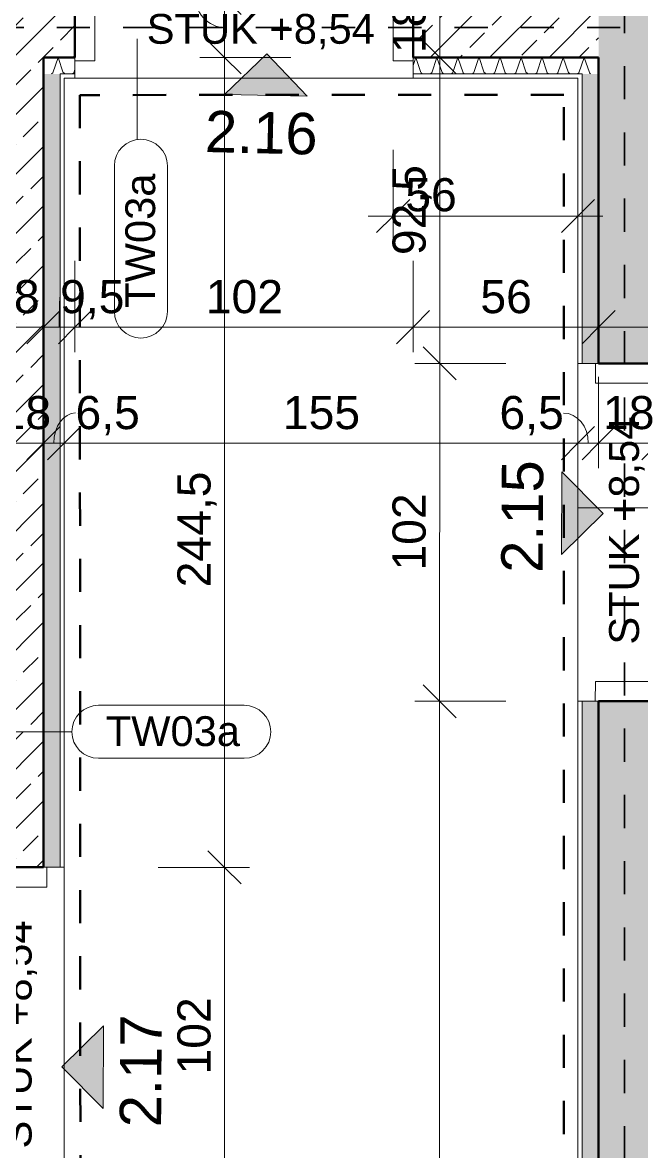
# Model space of a CAD drawing. Header units: metres. Extents: x -67.4 to -27.2, y 43.9 to 89.6.
# Drawn here: x -46.946 to -45.079, y 72.394 to 75.802 of the extents above; entities that cross this region are included whole.
import ezdxf

# ---------------------------------------------------------------- set-up
doc = ezdxf.new("R2010")
doc.units = ezdxf.units.M
doc.linetypes.add('Strich Punkt Mittel', pattern=[0.015875, 0.00635, -0.004763, 0, -0.004763])
doc.linetypes.add('Verdeckt', pattern=[0.003, 0.002, -0.001])
for name, color, linetype, lineweight in [('A_Bemassung-50_', 4, 'Continuous', 9), ('A_Bemassung_', 4, 'Continuous', 9), ('A_Beschriftung_', 7, 'Continuous', 9), ('A_Brandabschnitte', 30, 'Verdeckt', 50), ('A_Decken', 8, 'Continuous', 13), ('A_Raeume_', 7, 'Continuous', 5), ('A_Raeume_Beschriftung_', 7, 'Continuous', 9), ('A_Raster_', 1, 'Continuous', 9), ('A_Tueren', 31, 'Continuous', 13), ('A_Waende', 7, 'Continuous', 13)]:
    doc.layers.add(name, color=color, linetype=linetype, lineweight=lineweight)
doc.styles.add('Arial_2', font='arial.ttf', dxfattribs={"height": 0.09})
doc.styles.add('Arial_4', font='arial.ttf', dxfattribs={"height": 0.125})
doc.styles.add('Arial_5', font='arial.ttf', dxfattribs={"height": 0.1})
doc.dimstyles.new('WGA-Bemaßung', dxfattribs={"dimscale": 0.3048, "dimtxt": 0.102026, "dimasz": 0.328084, "dimexe": 0.246063, "dimexo": 0.0625, "dimgap": 0.04101, "dimtad": 1, "dimdec": 1, "dimlfac": 100, "dimrnd": 0.5, "dimdsep": 46, "dimtxsty": 'Arial_5', "dimblk1": 'OBLIQUE', "dimblk2": 'OBLIQUE', "dimsah": 1, "dimcen": 0.09, "dimdle": 0.246063, "dimazin": 2, "dimtfac": 1, "dimtdec": 4, "dimtix": 1, "dimtmove": 0, "dimatfit": 3, "dimfxl": 0.656168, "dimfxlon": 1, "dimtvp": 1, "dimtolj": 1, "dimtzin": 0, "dimarcsym": 2})
doc.dimstyles.new('WGA-Bemaßung_2', dxfattribs={"dimscale": 0.3048, "dimtxt": 0.102026, "dimasz": 0.328084, "dimexe": 0.246063, "dimexo": 0.0625, "dimgap": 0.04101, "dimtad": 1, "dimdec": 1, "dimlfac": 100, "dimrnd": 0.5, "dimdsep": 46, "dimtxsty": 'Arial_5', "dimblk1": 'OBLIQUE', "dimblk2": 'OBLIQUE', "dimsah": 1, "dimcen": 0.09, "dimdle": 0.246063, "dimazin": 2, "dimtfac": 1, "dimtdec": 4, "dimtix": 1, "dimtmove": 2, "dimatfit": 3, "dimfxl": 0.656168, "dimfxlon": 1, "dimtvp": 1, "dimtolj": 1, "dimtzin": 0, "dimarcsym": 2})
doc.dimstyles.new('WGA-Bemaßung_3', dxfattribs={"dimscale": 0.3048, "dimtxt": 0.102026, "dimasz": 0.328084, "dimexe": 0.246063, "dimexo": 0.0625, "dimgap": 0.04101, "dimtad": 1, "dimdec": 1, "dimlfac": 100, "dimrnd": 0.5, "dimdsep": 46, "dimtxsty": 'Arial_5', "dimblk1": 'OBLIQUE', "dimblk2": 'OBLIQUE', "dimsah": 1, "dimcen": 0.09, "dimdle": 0.246063, "dimazin": 2, "dimtfac": 1, "dimtdec": 4, "dimtix": 1, "dimtmove": 1, "dimatfit": 3, "dimfxl": 0.656168, "dimfxlon": 1, "dimtvp": 1, "dimtolj": 1, "dimtzin": 0, "dimarcsym": 2})
doc.dimstyles.new('WGA-Bemaßung_4', dxfattribs={"dimscale": 0.3048, "dimtxt": 0.102026, "dimasz": 0.328084, "dimexe": 0.246063, "dimexo": 0.0625, "dimgap": 0.04101, "dimtad": 1, "dimdec": 1, "dimlfac": 100, "dimrnd": 0.5, "dimdsep": 46, "dimtxsty": 'Arial_5', "dimblk1": 'OBLIQUE', "dimblk2": 'OBLIQUE', "dimsah": 1, "dimcen": 0.09, "dimdle": 0.246063, "dimazin": 2, "dimtfac": 1, "dimtdec": 4, "dimtix": 1, "dimtmove": 0, "dimatfit": 3, "dimfxl": 0.656168, "dimfxlon": 1, "dimtvp": 1, "dimtolj": 1, "dimtzin": 0, "dimarcsym": 2})
pattern_1 = [(45, (0, 0), (-0.08980256, 0.08980256), []), (45, (0.0898, 0), (-0.08980256, 0.08980256), [0.0635, -0.03175])]

# ---------------------------------------------------------------- blocks, each defined once
blk = doc.blocks.new('UZ_D1 - SL_0900x2000_Wohnungstür-5426848-263_PP_02OG_BT2')
at = {"layer": 'A_Tueren', "lineweight": 5}
for p, q in [((-0.45, 0.1), (-0.51, 0.1)), ((-0.45, -0.1), (-0.45, 0.1)), ((0.45, 0.1), (0.51, 0.1)), ((0.45, -0.1), (0.45, 0.1)), ((-0.51, -0.1), (-0.45, -0.1)), ((0.51, -0.1), (0.45, -0.1)), ((0.45, -0.1), (0.45, -1))]:
    blk.add_line(p, q, dxfattribs=at)
blk.add_arc((0.45, -0.1), 0.9, 180, 270, dxfattribs=at)
blk = doc.blocks.new('UZ_D1 - SL_0900x2000_Wohnungstür-5426849-263_PP_02OG_BT2')
at = {"layer": 'A_Tueren', "lineweight": 5}
for p, q in [((0.45, 0.1), (0.45, 1)), ((-0.51, 0.1), (-0.45, 0.1)), ((-0.45, 0.1), (-0.45, -0.1)), ((0.45, 0.1), (0.45, -0.1)), ((0.51, 0.1), (0.45, 0.1)), ((-0.45, -0.1), (-0.51, -0.1)), ((0.45, -0.1), (0.51, -0.1))]:
    blk.add_line(p, q, dxfattribs=at)
blk.add_arc((0.45, 0.1), 0.9, 90, 180, dxfattribs=at)
blk = doc.blocks.new('BS_Raum_Top_Pfeil - unten_rechts-2842559-263_PP_02OG_BT2')
at = {"layer": 'A_Raeume_Beschriftung_'}
blk.add_hatch(color=256, dxfattribs=at).paths.add_polyline_path([(-0.0025, -0.0075), (0, -0.005), (0.0025, -0.0075)])
for p, q in [((0, -0.005), (-0.0025, -0.0075)), ((0.0025, -0.0075), (0, -0.005)), ((-0.0025, -0.0075), (0.0025, -0.0075))]:
    blk.add_line(p, q, dxfattribs=at)
blk = doc.blocks.new('BS_Raum_Top_Pfeil - oben_links-2842557-263_PP_02OG_BT2')
at = {"layer": 'A_Raeume_Beschriftung_'}
blk.add_hatch(color=256, dxfattribs=at).paths.add_polyline_path([(-0.0025, 0.0075), (0.0025, 0.0075), (0, 0.005)])
for p, q in [((-0.0025, 0.0075), (0, 0.005)), ((0.0025, 0.0075), (-0.0025, 0.0075)), ((0, 0.005), (0.0025, 0.0075))]:
    blk.add_line(p, q, dxfattribs=at)
blk = doc.blocks.new('BS_Wand_Lollipop - rechts_oben-2026913-263_PP_02OG_BT2')
at = {"layer": 'A_Beschriftung_'}
for p, q in [((0.0046, 0.0016), (0.0134, 0.0016)), ((-0.003, 0), (0.003, 0)), ((0.0046, -0.0016), (0.0134, -0.0016))]:
    blk.add_line(p, q, dxfattribs=at)
for centre, start, end in [((0.0046, 0), 90, 270), ((0.0134, 0), 270, 90)]:
    blk.add_arc(centre, 0.0016, start, end, dxfattribs=at)
blk = doc.blocks.new('BS_Wand_Lollipop - links_unten-2026911-263_PP_02OG_BT2')
at = {"layer": 'A_Beschriftung_'}
for p, q in [((-0.00467, 0.001367), (-0.01347, 0.001367)), ((-0.003087, 0), (0.003, 0)), ((-0.00467, -0.001833), (-0.01347, -0.001833))]:
    blk.add_line(p, q, dxfattribs=at)
for centre, start, end in [((-0.01347, -0.000233), 90, 270), ((-0.00467, -0.000233), 270, 90)]:
    blk.add_arc(centre, 0.0016, start, end, dxfattribs=at)
blk = doc.blocks.new('DIMBLOCK320-263_PP_02OG_BT2')
at = {"layer": 'A_Bemassung-50_', "transparency": 16777216}
for p, q in [((-47.0632, 74.532), (-47.0632, 74.732)), ((-46.8832, 74.532), (-46.8832, 74.732)), ((-47.0632, 74.532), (-46.8832, 74.532)), ((-47.0632, 74.532), (-47.0632, 74.457)), ((-46.8832, 74.532), (-46.8832, 74.457))]:
    blk.add_line(p, q, dxfattribs=at)
at = {"layer": 'A_Bemassung-50_', "lineweight": 35, "transparency": 16777216}
for p, q in [((-47.0632, 74.532), (-47.0132, 74.582)), ((-46.8832, 74.532), (-46.8332, 74.582)), ((-47.0632, 74.532), (-47.1132, 74.482)), ((-46.8832, 74.532), (-46.9332, 74.482))]:
    blk.add_line(p, q, dxfattribs=at)
at = {"layer": 'A_Bemassung-50_', "color": 0, "transparency": 16777216, "insert": (-47.0155, 74.6743), "char_height": 0.1, "width": 0.184588, "attachment_point": 1, "rotation": 359.9983, "line_spacing_factor": 0.941778, "style": 'Arial_5'}
blk.add_mtext('18', dxfattribs=at)
blk = doc.blocks.new('_Oblique')
at = {"color": 0, "linetype": 'ByBlock', "lineweight": -2}
blk.add_line((-0.5, -0.5), (0.5, 0.5), dxfattribs=at)
blk = doc.blocks.new('DIMBLOCK321-263_PP_02OG_BT2')
at = {"layer": 'A_Bemassung-50_', "transparency": 16777216}
for p, q in [((-46.8832, 74.532), (-46.8832, 74.732)), ((-46.8207, 74.532), (-46.8207, 74.732)), ((-46.8832, 74.532), (-46.8207, 74.532)), ((-46.8832, 74.532), (-46.8832, 74.457)), ((-46.8207, 74.532), (-46.8207, 74.457))]:
    blk.add_line(p, q, dxfattribs=at)
at = {"layer": 'A_Bemassung-50_', "lineweight": 35, "transparency": 16777216}
for p, q in [((-46.8832, 74.532), (-46.8332, 74.582)), ((-46.8207, 74.532), (-46.7707, 74.582)), ((-46.8832, 74.532), (-46.9332, 74.482)), ((-46.8207, 74.532), (-46.8707, 74.482))]:
    blk.add_line(p, q, dxfattribs=at)
at = {"layer": 'A_Bemassung-50_', "transparency": 16777216}
blk.add_ellipse((-46.7867, 74.532), major_axis=(0, 0.091), ratio=0.717296, start_param=0, end_param=1.570796, dxfattribs=at)
at = {"layer": 'A_Bemassung-50_', "color": 0, "transparency": 16777216, "insert": (-46.7867, 74.6743), "char_height": 0.1, "width": 0.231677, "attachment_point": 1, "rotation": 359.9983, "line_spacing_factor": 0.941778, "style": 'Arial_5'}
blk.add_mtext('6,5', dxfattribs=at)
blk = doc.blocks.new('DIMBLOCK322-263_PP_02OG_BT2')
at = {"layer": 'A_Bemassung-50_', "transparency": 16777216}
for p, q in [((-46.8207, 74.532), (-46.8207, 74.732)), ((-45.2707, 74.5319), (-45.2707, 74.7319)), ((-46.8207, 74.532), (-45.2707, 74.5319)), ((-46.8207, 74.532), (-46.8207, 74.457)), ((-45.2707, 74.5319), (-45.2707, 74.4569))]:
    blk.add_line(p, q, dxfattribs=at)
at = {"layer": 'A_Bemassung-50_', "lineweight": 35, "transparency": 16777216}
for p, q in [((-46.8207, 74.532), (-46.7707, 74.582)), ((-45.2707, 74.5319), (-45.2207, 74.5819)), ((-46.8207, 74.532), (-46.8707, 74.482)), ((-45.2707, 74.5319), (-45.3207, 74.4819))]:
    blk.add_line(p, q, dxfattribs=at)
at = {"layer": 'A_Bemassung-50_', "color": 0, "transparency": 16777216, "insert": (-46.1611, 74.6743), "char_height": 0.1, "width": 0.276883, "attachment_point": 1, "rotation": 359.9983, "line_spacing_factor": 0.941778, "style": 'Arial_5'}
blk.add_mtext('155', dxfattribs=at)
blk = doc.blocks.new('DIMBLOCK323-263_PP_02OG_BT2')
at = {"layer": 'A_Bemassung-50_', "transparency": 16777216}
for p, q in [((-45.2707, 74.5319), (-45.2707, 74.7319)), ((-45.2082, 74.5319), (-45.2082, 74.7319)), ((-45.2707, 74.5319), (-45.2082, 74.5319)), ((-45.2707, 74.5319), (-45.2707, 74.4569)), ((-45.2082, 74.5319), (-45.2082, 74.4569))]:
    blk.add_line(p, q, dxfattribs=at)
at = {"layer": 'A_Bemassung-50_', "lineweight": 35, "transparency": 16777216}
for p, q in [((-45.2707, 74.5319), (-45.2207, 74.5819)), ((-45.2082, 74.5319), (-45.1582, 74.5819)), ((-45.2707, 74.5319), (-45.3207, 74.4819)), ((-45.2082, 74.5319), (-45.2582, 74.4819))]:
    blk.add_line(p, q, dxfattribs=at)
at = {"layer": 'A_Bemassung-50_', "transparency": 16777216}
blk.add_ellipse((-45.3145, 74.5319), major_axis=(0, 0.091), ratio=0.824744, start_param=4.712389, end_param=6.283185, dxfattribs=at)
at = {"layer": 'A_Bemassung-50_', "color": 0, "transparency": 16777216, "insert": (-45.5075, 74.6743), "char_height": 0.1, "width": 0.231677, "attachment_point": 1, "rotation": 359.9983, "line_spacing_factor": 0.941778, "style": 'Arial_5'}
blk.add_mtext('6,5', dxfattribs=at)
blk = doc.blocks.new('DIMBLOCK324-263_PP_02OG_BT2')
at = {"layer": 'A_Bemassung-50_', "transparency": 16777216}
for p, q in [((-45.2082, 74.5319), (-45.2082, 74.7319)), ((-45.0282, 74.5319), (-45.0282, 74.7319)), ((-45.2082, 74.5319), (-45.0282, 74.5319)), ((-45.2082, 74.5319), (-45.2082, 74.4569)), ((-45.0282, 74.5319), (-45.0282, 74.4569))]:
    blk.add_line(p, q, dxfattribs=at)
at = {"layer": 'A_Bemassung-50_', "lineweight": 35, "transparency": 16777216}
for p, q in [((-45.2082, 74.5319), (-45.1582, 74.5819)), ((-45.0282, 74.5319), (-44.9782, 74.5819)), ((-45.2082, 74.5319), (-45.2582, 74.4819)), ((-45.0282, 74.5319), (-45.0782, 74.4819))]:
    blk.add_line(p, q, dxfattribs=at)
at = {"layer": 'A_Bemassung-50_', "color": 0, "transparency": 16777216, "insert": (-45.1951, 74.6743), "char_height": 0.1, "width": 0.184588, "attachment_point": 1, "rotation": 359.9983, "line_spacing_factor": 0.941778, "style": 'Arial_5'}
blk.add_mtext('18', dxfattribs=at)
blk = doc.blocks.new('DIMBLOCK374-263_PP_02OG_BT2')
at = {"layer": 'A_Bemassung-50_', "lineweight": 35, "transparency": 16777216}
for p, q in [((-45.6878, 75.8764), (-45.7378, 75.9264)), ((-45.6878, 75.8764), (-45.6378, 75.8264)), ((-45.6878, 75.6964), (-45.7378, 75.7464)), ((-45.6878, 75.6964), (-45.6378, 75.6464))]:
    blk.add_line(p, q, dxfattribs=at)
at = {"layer": 'A_Bemassung-50_', "transparency": 16777216}
for p, q in [((-45.6878, 75.8764), (-45.7628, 75.8764)), ((-45.6878, 75.8764), (-45.6878, 75.6964)), ((-45.6878, 75.8764), (-45.4878, 75.8764)), ((-45.6878, 75.6964), (-45.7628, 75.6964)), ((-45.6878, 75.6964), (-45.4878, 75.6964))]:
    blk.add_line(p, q, dxfattribs=at)
at = {"layer": 'A_Bemassung-50_', "color": 0, "transparency": 16777216, "insert": (-45.8301, 75.7095), "char_height": 0.1, "width": 0.184588, "attachment_point": 1, "rotation": 90, "line_spacing_factor": 0.941778, "style": 'Arial_5'}
blk.add_mtext('18', dxfattribs=at)
blk = doc.blocks.new('DIMBLOCK375-263_PP_02OG_BT2')
at = {"layer": 'A_Bemassung-50_', "lineweight": 35, "transparency": 16777216}
for p, q in [((-45.6878, 75.6964), (-45.7378, 75.7464)), ((-45.6878, 75.6964), (-45.6378, 75.6464)), ((-45.6878, 74.7727), (-45.7378, 74.8227)), ((-45.6878, 74.7727), (-45.6378, 74.7227))]:
    blk.add_line(p, q, dxfattribs=at)
at = {"layer": 'A_Bemassung-50_', "transparency": 16777216}
for p, q in [((-45.6878, 75.6964), (-45.7628, 75.6964)), ((-45.6878, 75.6964), (-45.6878, 74.7727)), ((-45.6878, 75.6964), (-45.4878, 75.6964)), ((-45.6878, 74.7727), (-45.7628, 74.7727)), ((-45.6878, 74.7727), (-45.4878, 74.7727))]:
    blk.add_line(p, q, dxfattribs=at)
at = {"layer": 'A_Bemassung-50_', "color": 0, "transparency": 16777216, "insert": (-45.8302, 75.0996), "char_height": 0.1, "width": 0.323972, "attachment_point": 1, "rotation": 90, "line_spacing_factor": 0.941778, "style": 'Arial_5'}
blk.add_mtext('92,5', dxfattribs=at)
blk = doc.blocks.new('DIMBLOCK376-263_PP_02OG_BT2')
at = {"layer": 'A_Bemassung-50_', "lineweight": 35, "transparency": 16777216}
for p, q in [((-45.6878, 74.7727), (-45.7378, 74.8227)), ((-45.6878, 74.7727), (-45.6378, 74.7227)), ((-45.6879, 73.7527), (-45.7379, 73.8027)), ((-45.6879, 73.7527), (-45.6379, 73.7027))]:
    blk.add_line(p, q, dxfattribs=at)
at = {"layer": 'A_Bemassung-50_', "transparency": 16777216}
for p, q in [((-45.6878, 74.7727), (-45.7628, 74.7727)), ((-45.6878, 74.7727), (-45.6879, 73.7527)), ((-45.6878, 74.7727), (-45.4878, 74.7727)), ((-45.6879, 73.7527), (-45.7629, 73.7527)), ((-45.6879, 73.7527), (-45.4879, 73.7527))]:
    blk.add_line(p, q, dxfattribs=at)
at = {"layer": 'A_Bemassung-50_', "color": 0, "transparency": 16777216, "insert": (-45.8302, 74.1473), "char_height": 0.1, "width": 0.276883, "attachment_point": 1, "rotation": 90, "line_spacing_factor": 0.941778, "style": 'Arial_5'}
blk.add_mtext('102', dxfattribs=at)
blk = doc.blocks.new('DIMBLOCK377-263_PP_02OG_BT2')
at = {"layer": 'A_Bemassung-50_', "lineweight": 35, "transparency": 16777216}
for p, q in [((-45.6879, 73.7527), (-45.7379, 73.8027)), ((-45.6879, 73.7527), (-45.6379, 73.7027)), ((-45.6881, 66.1663), (-45.7381, 66.2163)), ((-45.6881, 66.1663), (-45.6381, 66.1163))]:
    blk.add_line(p, q, dxfattribs=at)
at = {"layer": 'A_Bemassung-50_', "transparency": 16777216}
for p, q in [((-45.6879, 73.7527), (-45.7629, 73.7527)), ((-45.6879, 73.7527), (-45.6881, 66.1663)), ((-45.6879, 73.7527), (-45.4879, 73.7527)), ((-45.6881, 66.1663), (-45.7631, 66.1663)), ((-45.6881, 66.1663), (-45.4881, 66.1663))]:
    blk.add_line(p, q, dxfattribs=at)
at = {"layer": 'A_Bemassung-50_', "color": 0, "transparency": 16777216, "insert": (-45.8303, 69.786), "char_height": 0.1, "width": 0.416266, "attachment_point": 1, "rotation": 90, "line_spacing_factor": 0.941778, "style": 'Arial_5'}
blk.add_mtext('758,5', dxfattribs=at)
blk = doc.blocks.new('DIMBLOCK407-263_PP_02OG_BT2')
at = {"layer": 'A_Bemassung-50_', "transparency": 16777216}
for p, q in [((-45.8282, 75.2176), (-45.8282, 75.4176)), ((-45.2707, 75.2176), (-45.2707, 75.4176)), ((-45.9032, 75.2176), (-45.1957, 75.2176)), ((-45.8282, 75.2176), (-45.8282, 75.1426)), ((-45.2707, 75.2176), (-45.2707, 75.1426))]:
    blk.add_line(p, q, dxfattribs=at)
at = {"layer": 'A_Bemassung-50_', "lineweight": 35, "transparency": 16777216}
for p, q in [((-45.8282, 75.2176), (-45.7782, 75.2676)), ((-45.2707, 75.2176), (-45.2207, 75.2676)), ((-45.8282, 75.2176), (-45.8782, 75.1676)), ((-45.2707, 75.2176), (-45.3207, 75.1676))]:
    blk.add_line(p, q, dxfattribs=at)
at = {"layer": 'A_Bemassung-50_', "color": 0, "transparency": 16777216, "insert": (-45.7916, 75.332), "char_height": 0.1, "width": 0.184588, "attachment_point": 1, "rotation": 359.9983, "line_spacing_factor": 0.941778, "style": 'Arial_5'}
blk.add_mtext('56', dxfattribs=at)
blk = doc.blocks.new('DIMBLOCK495-263_PP_02OG_BT2')
at = {"layer": 'A_Bemassung-50_', "transparency": 16777216}
for p, q in [((-47.0634, 74.882), (-47.0634, 75.082)), ((-46.8832, 74.882), (-46.8832, 75.082)), ((-47.0634, 74.882), (-46.8832, 74.882)), ((-47.0634, 74.882), (-47.0634, 74.807)), ((-46.8832, 74.882), (-46.8832, 74.807))]:
    blk.add_line(p, q, dxfattribs=at)
at = {"layer": 'A_Bemassung-50_', "lineweight": 35, "transparency": 16777216}
for p, q in [((-47.0634, 74.882), (-47.0134, 74.932)), ((-46.8832, 74.882), (-46.8332, 74.932)), ((-47.0634, 74.882), (-47.1134, 74.832)), ((-46.8832, 74.882), (-46.9332, 74.832))]:
    blk.add_line(p, q, dxfattribs=at)
at = {"layer": 'A_Bemassung-50_', "color": 0, "transparency": 16777216, "insert": (-47.0502, 75.0243), "char_height": 0.1, "width": 0.184588, "attachment_point": 1, "rotation": 359.9983, "line_spacing_factor": 0.941778, "style": 'Arial_5'}
blk.add_mtext('18', dxfattribs=at)
blk = doc.blocks.new('DIMBLOCK496-263_PP_02OG_BT2')
at = {"layer": 'A_Bemassung-50_', "transparency": 16777216}
for p, q in [((-46.8832, 74.882), (-46.8832, 75.082)), ((-46.7882, 74.882), (-46.7882, 75.082)), ((-46.8832, 74.882), (-46.7882, 74.882)), ((-46.8832, 74.882), (-46.8832, 74.807)), ((-46.7882, 74.882), (-46.7882, 74.807))]:
    blk.add_line(p, q, dxfattribs=at)
at = {"layer": 'A_Bemassung-50_', "lineweight": 35, "transparency": 16777216}
for p, q in [((-46.8832, 74.882), (-46.8332, 74.932)), ((-46.7882, 74.882), (-46.7382, 74.932)), ((-46.8832, 74.882), (-46.9332, 74.832)), ((-46.7882, 74.882), (-46.8382, 74.832))]:
    blk.add_line(p, q, dxfattribs=at)
at = {"layer": 'A_Bemassung-50_', "transparency": 16777216}
blk.add_ellipse((-46.8331, 74.882), major_axis=(0, 0.091), ratio=0.028617, start_param=0, end_param=1.570796, dxfattribs=at)
at = {"layer": 'A_Bemassung-50_', "color": 0, "transparency": 16777216, "insert": (-46.8331, 75.0243), "char_height": 0.1, "width": 0.231677, "attachment_point": 1, "rotation": 359.9983, "line_spacing_factor": 0.941778, "style": 'Arial_5'}
blk.add_mtext('9,5', dxfattribs=at)
blk = doc.blocks.new('DIMBLOCK497-263_PP_02OG_BT2')
at = {"layer": 'A_Bemassung-50_', "transparency": 16777216}
for p, q in [((-46.7882, 74.882), (-46.7882, 75.082)), ((-45.7682, 74.8819), (-45.7682, 75.0819)), ((-46.7882, 74.882), (-45.7682, 74.8819)), ((-46.7882, 74.882), (-46.7882, 74.807)), ((-45.7682, 74.8819), (-45.7682, 74.8069))]:
    blk.add_line(p, q, dxfattribs=at)
at = {"layer": 'A_Bemassung-50_', "lineweight": 35, "transparency": 16777216}
for p, q in [((-46.7882, 74.882), (-46.7382, 74.932)), ((-45.7682, 74.8819), (-45.7182, 74.9319)), ((-46.7882, 74.882), (-46.8382, 74.832)), ((-45.7682, 74.8819), (-45.8182, 74.8319))]:
    blk.add_line(p, q, dxfattribs=at)
at = {"layer": 'A_Bemassung-50_', "color": 0, "transparency": 16777216, "insert": (-46.3935, 75.0243), "char_height": 0.1, "width": 0.276883, "attachment_point": 1, "rotation": 359.9983, "line_spacing_factor": 0.941778, "style": 'Arial_5'}
blk.add_mtext('102', dxfattribs=at)
blk = doc.blocks.new('DIMBLOCK498-263_PP_02OG_BT2')
at = {"layer": 'A_Bemassung-50_', "transparency": 16777216}
for p, q in [((-45.7682, 74.8819), (-45.7682, 75.0819)), ((-45.2082, 74.8819), (-45.2082, 75.0819)), ((-45.7682, 74.8819), (-45.2082, 74.8819)), ((-45.7682, 74.8819), (-45.7682, 74.8069)), ((-45.2082, 74.8819), (-45.2082, 74.8069))]:
    blk.add_line(p, q, dxfattribs=at)
at = {"layer": 'A_Bemassung-50_', "lineweight": 35, "transparency": 16777216}
for p, q in [((-45.7682, 74.8819), (-45.7182, 74.9319)), ((-45.2082, 74.8819), (-45.1582, 74.9319)), ((-45.7682, 74.8819), (-45.8182, 74.8319)), ((-45.2082, 74.8819), (-45.2582, 74.8319))]:
    blk.add_line(p, q, dxfattribs=at)
at = {"layer": 'A_Bemassung-50_', "color": 0, "transparency": 16777216, "insert": (-45.5651, 75.0243), "char_height": 0.1, "width": 0.184588, "attachment_point": 1, "rotation": 359.9983, "line_spacing_factor": 0.941778, "style": 'Arial_5'}
blk.add_mtext('56', dxfattribs=at)
blk = doc.blocks.new('DIMBLOCK499-263_PP_02OG_BT2')
at = {"layer": 'A_Bemassung-50_', "transparency": 16777216}
for p, q in [((-45.2082, 74.8819), (-45.2082, 75.0819)), ((-44.634, 74.8819), (-44.634, 75.0819)), ((-45.2082, 74.8819), (-44.634, 74.8819)), ((-45.2082, 74.8819), (-45.2082, 74.8069)), ((-44.634, 74.8819), (-44.634, 74.8069))]:
    blk.add_line(p, q, dxfattribs=at)
at = {"layer": 'A_Bemassung-50_', "lineweight": 35, "transparency": 16777216}
for p, q in [((-45.2082, 74.8819), (-45.1582, 74.9319)), ((-44.634, 74.8819), (-44.584, 74.9319)), ((-45.2082, 74.8819), (-45.2582, 74.8319)), ((-44.634, 74.8819), (-44.684, 74.8319))]:
    blk.add_line(p, q, dxfattribs=at)
at = {"layer": 'A_Bemassung-50_', "color": 0, "transparency": 16777216, "insert": (-45.0561, 75.0242), "char_height": 0.1, "width": 0.323972, "attachment_point": 1, "rotation": 359.9983, "line_spacing_factor": 0.941778, "style": 'Arial_5'}
blk.add_mtext('57,5', dxfattribs=at)
blk = doc.blocks.new('DIMBLOCK502-263_PP_02OG_BT2')
at = {"layer": 'A_Bemassung-50_', "lineweight": 35, "transparency": 16777216}
for p, q in [((-46.3369, 75.8764), (-46.3869, 75.9264)), ((-46.3369, 75.8764), (-46.2869, 75.8264)), ((-46.3369, 75.6964), (-46.3869, 75.7464)), ((-46.3369, 75.6964), (-46.2869, 75.6464))]:
    blk.add_line(p, q, dxfattribs=at)
at = {"layer": 'A_Bemassung-50_', "transparency": 16777216}
for p, q in [((-46.3369, 75.8764), (-46.4119, 75.8764)), ((-46.3369, 75.8764), (-46.3369, 75.6964)), ((-46.3369, 75.8764), (-46.1369, 75.8764)), ((-46.3369, 75.6964), (-46.4119, 75.6964)), ((-46.3369, 75.6964), (-46.1369, 75.6964))]:
    blk.add_line(p, q, dxfattribs=at)
blk.add_ellipse((-46.3369, 75.8899), major_axis=(0, 0.1035), ratio=0.87946, start_param=1.570796, end_param=3.141593, dxfattribs=at)
at = {"layer": 'A_Bemassung-50_', "color": 0, "transparency": 16777216, "insert": (-46.4792, 75.8899), "char_height": 0.1, "width": 0.184588, "attachment_point": 1, "rotation": 90, "line_spacing_factor": 0.941778, "style": 'Arial_5'}
blk.add_mtext('18', dxfattribs=at)
blk = doc.blocks.new('DIMBLOCK503-263_PP_02OG_BT2')
at = {"layer": 'A_Bemassung-50_', "lineweight": 35, "transparency": 16777216}
for p, q in [((-46.3369, 75.6964), (-46.3869, 75.7464)), ((-46.3369, 75.6964), (-46.2869, 75.6464)), ((-46.3369, 73.2513), (-46.3869, 73.3013)), ((-46.3369, 73.2513), (-46.2869, 73.2013))]:
    blk.add_line(p, q, dxfattribs=at)
at = {"layer": 'A_Bemassung-50_', "transparency": 16777216}
for p, q in [((-46.3369, 75.6964), (-46.4119, 75.6964)), ((-46.3369, 75.6964), (-46.3369, 73.2513)), ((-46.3369, 75.6964), (-46.1369, 75.6964)), ((-46.3369, 73.2513), (-46.5369, 73.2513)), ((-46.3369, 73.2513), (-46.2619, 73.2513))]:
    blk.add_line(p, q, dxfattribs=at)
at = {"layer": 'A_Bemassung-50_', "color": 0, "transparency": 16777216, "insert": (-46.4792, 74.0967), "char_height": 0.1, "width": 0.416266, "attachment_point": 1, "rotation": 90, "line_spacing_factor": 0.941778, "style": 'Arial_5'}
blk.add_mtext('244,5', dxfattribs=at)
blk = doc.blocks.new('DIMBLOCK504-263_PP_02OG_BT2')
at = {"layer": 'A_Bemassung-50_', "lineweight": 35, "transparency": 16777216}
for p, q in [((-46.3369, 73.2513), (-46.3869, 73.3013)), ((-46.3369, 73.2513), (-46.2869, 73.2013)), ((-46.337, 72.2313), (-46.387, 72.2813)), ((-46.337, 72.2313), (-46.287, 72.1813))]:
    blk.add_line(p, q, dxfattribs=at)
at = {"layer": 'A_Bemassung-50_', "transparency": 16777216}
for p, q in [((-46.3369, 73.2513), (-46.5369, 73.2513)), ((-46.3369, 73.2513), (-46.337, 72.2313)), ((-46.3369, 73.2513), (-46.2619, 73.2513)), ((-46.337, 72.2313), (-46.537, 72.2313)), ((-46.337, 72.2313), (-46.262, 72.2313))]:
    blk.add_line(p, q, dxfattribs=at)
at = {"layer": 'A_Bemassung-50_', "color": 0, "transparency": 16777216, "insert": (-46.4793, 72.626), "char_height": 0.1, "width": 0.276883, "attachment_point": 1, "rotation": 90, "line_spacing_factor": 0.941778, "style": 'Arial_5'}
blk.add_mtext('102', dxfattribs=at)

msp = doc.modelspace()

# ---------------------------------------------------------------- hatches: boundary and pattern name
at = {"layer": 'A_Waende', "lineweight": 5}
h = msp.add_hatch(dxfattribs=at)
h.set_pattern_fill('FP_4', color=250, style=0, pattern_type=2)
h.set_pattern_definition(pattern_1)
h.paths.add_polyline_path([(-45.0288, 55.8287), (-45.0287, 58.2637), (-45.2087, 58.2637), (-45.2087, 55.8287), (-45.1463, 55.8287)])
h.paths.add_polyline_path([(-45.0287, 59.2837), (-45.0287, 59.2837), (-45.0285, 65.1463), (-45.2085, 65.1463), (-45.2085, 59.2837), (-45.0332, 59.2837)])
h.paths.add_polyline_path([(-45.0285, 65.0563), (-45.0285, 65.0563), (-45.0285, 65.0563)])
h.paths.add_polyline_path([(-45.0284, 66.1663), (-45.0282, 73.7527), (-45.2082, 73.7527), (-45.2082, 66.1663), (-45.0285, 66.1663)])
h.paths.add_polyline_path([(-45.0282, 74.7727), (-45.0281, 78.2965), (-45.2081, 78.2965), (-45.2082, 74.7727), (-45.0282, 74.7727)])
h = msp.add_hatch(dxfattribs=at)
h.set_pattern_fill('FP_4', color=250, style=0, pattern_type=2)
h.set_pattern_definition(pattern_1)
h.paths.add_polyline_path([(-45.2082, 75.6964), (-45.2082, 75.8764), (-45.7682, 75.8764), (-45.7682, 75.6964), (-45.2082, 75.6964)])
h.paths.add_polyline_path([(-46.7882, 75.6965), (-46.7882, 75.8765), (-49.3331, 75.8765), (-49.3332, 75.8765), (-53.9882, 75.8766), (-53.9882, 75.6967), (-46.8082, 75.6965)])
h = msp.add_hatch(dxfattribs=at)
h.set_pattern_fill('FP_4', color=250, style=0, pattern_type=2)
h.set_pattern_definition(pattern_1)
h.paths.add_polyline_path([(-46.8834, 68.9038), (-46.8834, 72.2314), (-47.0633, 72.2314), (-47.0634, 68.9039)])
h.paths.add_polyline_path([(-47.0633, 71.3983), (-47.0633, 71.3983), (-47.0633, 71.4108)])
h.paths.add_polyline_path([(-46.8832, 73.2514), (-46.8832, 74.9363), (-47.0632, 74.9363), (-47.0632, 73.2514), (-47.0558, 73.2514)])
h.paths.add_polyline_path([(-46.8832, 74.9363), (-46.8832, 75.6965), (-47.0632, 75.6965), (-47.0632, 74.9364), (-46.8832, 74.9363)])
h = msp.add_hatch(dxfattribs=at)
h.set_pattern_fill('FP_12', color=250, angle=-112.36, style=0, pattern_type=2)
h.set_pattern_definition([(44.998, (-46.046125, 75.63386), (0.127012, 0.253995), [0.02245, -0.15715]), (44.998, (-45.99824, 75.745), (0.127012, 0.253995), [0.02245, -0.15715]), (44.998, (-45.98243, 75.63361), (0.127012, 0.253995), [0.02245, -0.15715]), (44.998, (-45.93455, 75.74475), (0.127012, 0.253995), [0.02245, -0.15715]), (71.563, (-46.029813, 75.649857), (0.1270184, 0.5079932), [0.0502, -0.35141]), (71.563, (-46.013566, 75.69724), (0.1270184, 0.5079932), [0.0502, -0.35141]), (71.563, (-45.96612, 75.649607), (0.1270184, 0.5079932), [0.0502, -0.35141]), (71.563, (-45.950797, 75.69737), (0.1270184, 0.5079932), [0.0502, -0.35141]), (134.998, (-46.02963, 75.74494), (0.126995, -0.254004), [0.02245, -0.15715]), (134.998, (-45.98243, 75.63361), (0.126995, -0.254004), [0.02245, -0.15715]), (134.998, (-45.965935, 75.74469), (0.126995, -0.254004), [0.02245, -0.15715]), (134.998, (-45.91836, 75.634285), (0.1269946, -0.254004), [0.02245, -0.15715]), (108.433, (-46.013566, 75.69724), (0.126983, -0.508002), [0.0502, -0.35141]), (108.433, (-45.99843, 75.649922), (0.126983, -0.508002), [0.0502, -0.35141]), (108.433, (-45.950797, 75.69737), (0.126983, -0.5080021), [0.0502, -0.35141]), (108.433, (-45.934734, 75.649673), (0.126983, -0.5080021), [0.0502, -0.35141])])
h.paths.add_polyline_path([(-45.2082, 75.6464), (-45.2082, 75.6464), (-45.2082, 75.6964), (-45.7682, 75.6964), (-45.7682, 75.6464), (-45.2582, 75.6464)])
h.paths.add_polyline_path([(-46.7882, 75.6465), (-46.7882, 75.6965), (-46.8832, 75.6965), (-46.8832, 75.6465), (-46.8082, 75.6465)])
h = msp.add_hatch(dxfattribs=at)
h.set_pattern_fill('FP_44', color=250, angle=247.64, style=0, pattern_type=2)
h.set_pattern_definition([(134.998, (-46.82051, 67.881575), (-0.2539954, 0.1270123), [0.02245, -0.15715]), (134.998, (-46.93203, 67.92853), (-0.2539954, 0.1270123), [0.02245, -0.15715]), (134.998, (-46.82064, 67.944345), (-0.2539954, 0.1270123), [0.02245, -0.15715]), (134.998, (-46.93178, 67.99223), (-0.2539954, 0.1270123), [0.02245, -0.15715]), (161.563, (-46.83689, 67.896963), (-0.50799322, 0.12701842), [0.0502, -0.35141]), (161.563, (-46.88427, 67.91321), (-0.50799322, 0.12701842), [0.0502, -0.35141]), (161.563, (-46.83664, 67.960657), (-0.50799322, 0.12701842), [0.0502, -0.35141]), (161.563, (-46.88402, 67.976904), (-0.50799322, 0.12701842), [0.0502, -0.35141]), (224.998, (-46.93197, 67.89715), (0.2540043, 0.1269946), [0.02245, -0.15715]), (224.998, (-46.82064, 67.944345), (0.2540043, 0.1269946), [0.02245, -0.15715]), (224.998, (-46.93172, 67.96084), (0.2540043, 0.1269946), [0.02245, -0.15715]), (224.998, (-46.82132, 68.00842), (0.2540043, 0.1269946), [0.02245, -0.15715]), (198.433, (-46.88427, 67.91321), (0.50800209, 0.12698295), [0.0502, -0.35141]), (198.433, (-46.836574, 67.929272), (0.50800209, 0.12698295), [0.0502, -0.35141]), (198.433, (-46.88402, 67.976904), (0.50800209, 0.12698295), [0.0502, -0.35141]), (198.433, (-46.836705, 67.99204), (0.50800209, 0.12698295), [0.0502, -0.35141])])
h.paths.add_polyline_path([(-46.8336, 60.1286), (-46.8336, 60.1353), (-46.8335, 62.7735), (-46.8835, 62.7735), (-46.8836, 60.1286)])
h.paths.add_polyline_path([(-46.8335, 63.7935), (-46.8333, 72.2314), (-46.8833, 72.2314), (-46.8834, 63.7935)])
h.paths.add_polyline_path([(-46.8332, 73.2514), (-46.8332, 75.6465), (-46.8832, 75.6465), (-46.8832, 73.2514)])
h.paths.add_polyline_path([(-46.8832, 75.634), (-46.8832, 75.634), (-46.8332, 75.634)])
h = msp.add_hatch(dxfattribs=at)
h.set_pattern_fill('FP_97', color=250, angle=-112.36, style=0, pattern_type=2)
h.set_pattern_definition([(314.998, (-45.27071, 66.52067), (0.2539954, -0.1270123), [0.02245, -0.15715]), (314.998, (-45.16011, 66.47409), (0.2539954, -0.1270123), [0.02245, -0.15715]), (314.998, (-45.27058, 66.4579), (0.2539954, -0.1270123), [0.02245, -0.15715]), (314.998, (-45.159435, 66.41002), (0.2539954, -0.1270123), [0.02245, -0.15715]), (341.563, (-45.255255, 66.50566), (0.50799322, -0.12701842), [0.0502, -0.35141]), (341.563, (-45.207873, 66.489414), (0.50799322, -0.12701842), [0.0502, -0.35141]), (341.563, (-45.255504, 66.441966), (0.50799322, -0.12701842), [0.0502, -0.35141]), (341.563, (-45.206817, 66.426264), (0.50799322, -0.12701842), [0.0502, -0.35141]), (44.998, (-45.16018, 66.50548), (-0.2540043, -0.1269946), [0.02245, -0.15715]), (44.998, (-45.27058, 66.4579), (-0.2540043, -0.1269946), [0.02245, -0.15715]), (44.998, (-45.1595, 66.4414), (-0.2540043, -0.1269946), [0.02245, -0.15715]), (44.998, (-45.27083, 66.3942), (-0.2540043, -0.1269946), [0.02245, -0.15715]), (18.433, (-45.207873, 66.489414), (-0.50800209, -0.12698295), [0.0502, -0.35141]), (18.433, (-45.25557, 66.47335), (-0.50800209, -0.12698295), [0.0502, -0.35141]), (18.433, (-45.206817, 66.426264), (-0.50800209, -0.12698295), [0.0502, -0.35141]), (18.433, (-45.254514, 66.4102), (-0.50800209, -0.12698295), [0.0502, -0.35141])])
h.paths.add_polyline_path([(-45.2087, 57.3961), (-45.2087, 58.2637), (-45.2587, 58.2637), (-45.2587, 57.3961), (-45.2087, 57.3961)])
h.paths.add_polyline_path([(-45.2087, 59.2837), (-45.2085, 65.1463), (-45.2585, 65.1463), (-45.2587, 59.2837)])
h.paths.add_polyline_path([(-45.2084, 66.1663), (-45.2084, 73.7527), (-45.2582, 73.7527), (-45.2584, 66.1663)])
h.paths.add_polyline_path([(-45.2082, 74.7727), (-45.2082, 75.6464), (-45.2582, 75.6464), (-45.2582, 74.7727)])

# ---------------------------------------------------------------- linework, layer by layer
at = {"layer": 'A_Brandabschnitte'}
for p, q in [((-45.3132, 75.5836), (-46.7737, 75.5828)), ((-46.7737, 75.5828), (-46.7639, 57.4461)), ((-45.3137, 57.4461), (-45.3132, 75.5836))]:
    msp.add_line(p, q, dxfattribs=at)
at = {"layer": 'A_Decken'}
for p, q in [((-45.2707, 74.3364), (-45.2707, 74.7727)), ((-45.0282, 74.3364), (-45.2707, 74.3364))]:
    msp.add_line(p, q, dxfattribs=at)
at = {"layer": 'A_Raeume_', "flags": 128}
msp.add_lwpolyline([(-45.2707, 75.6339), (-46.8207, 75.634), (-46.8211, 60.1286), (-46.8836, 60.1286), (-46.8836, 60.127), (-46.8837, 58.7511), (-46.8212, 58.7511), (-46.8212, 58.6611), (-46.8212, 57.9086), (-46.8212, 57.4086), (-45.2712, 57.4086)], close=True, dxfattribs=at)
at = {"layer": 'A_Raster_', "linetype": 'Strich Punkt Mittel', "lineweight": 35}
for p, q in [((-45.1301, 85.8701), (-45.1313, 46.5268)), ((-56.243, 75.7867), (-31.6738, 75.786))]:
    msp.add_line(p, q, dxfattribs=at)
at = {"layer": 'A_Waende', "color": 10, "lineweight": 50}
for p, q in [((-46.7882, 75.6965), (-46.7882, 75.8765)), ((-45.7682, 75.8764), (-45.7682, 75.6964)), ((-46.8832, 75.6965), (-46.7882, 75.6965)), ((-46.8832, 73.2514), (-46.8832, 75.6965)), ((-45.7682, 75.6964), (-45.2082, 75.6964)), ((-45.2082, 74.7727), (-45.2082, 75.6964)), ((-45.2082, 74.7727), (-45.0282, 74.7727)), ((-45.2084, 66.1663), (-45.2082, 73.7527)), ((-45.0282, 73.7527), (-45.2082, 73.7527)), ((-47.0632, 73.2514), (-46.8832, 73.2514))]:
    msp.add_line(p, q, dxfattribs=at)
at = {"layer": 'A_Waende', "color": 250, "lineweight": 5}
for p, q in [((-46.7882, 75.6465), (-46.7882, 75.6965)), ((-45.7682, 75.6964), (-45.7682, 75.6464)), ((-45.2582, 74.7727), (-45.2082, 74.7727)), ((-45.2082, 73.7527), (-45.2582, 73.7527)), ((-46.8832, 73.2514), (-46.8332, 73.2514))]:
    msp.add_line(p, q, dxfattribs=at)
at = {"layer": 'A_Waende'}
for p, q in [((-46.7882, 75.6465), (-46.8332, 75.6465)), ((-46.8332, 75.6465), (-46.8332, 73.2514)), ((-46.8207, 75.634), (-46.7882, 75.634)), ((-46.8207, 73.2514), (-46.8207, 75.634)), ((-46.7882, 75.634), (-46.7882, 75.6465)), ((-45.7682, 75.6464), (-45.7682, 75.6339)), ((-45.2582, 75.6464), (-45.7682, 75.6464)), ((-45.7682, 75.6339), (-45.2707, 75.6339)), ((-45.2707, 75.6339), (-45.2707, 74.7727)), ((-45.2582, 75.6464), (-45.2582, 74.7727)), ((-45.2707, 74.7727), (-45.2582, 74.7727)), ((-45.2707, 73.7527), (-45.2709, 66.1663)), ((-45.2582, 73.7527), (-45.2707, 73.7527)), ((-45.2582, 73.7527), (-45.2584, 66.1663)), ((-46.8332, 73.2514), (-46.8207, 73.2514))]:
    msp.add_line(p, q, dxfattribs=at)

# ---------------------------------------------------------------- block references
at = {"layer": 'A_Beschriftung_', "xscale": 49.99999999999998, "yscale": 49.99999999999998, "zscale": 49.99999999999998, "rotation": 89.99999999999991}
msp.add_blockref('BS_Wand_Lollipop - links_unten-2026911-263_PP_02OG_BT2', (-46.6009, 75.6028), dxfattribs=at)
at = {"layer": 'A_Beschriftung_', "xscale": 49.99999999999998, "yscale": 49.99999999999998, "zscale": 49.99999999999998}
msp.add_blockref('BS_Wand_Lollipop - rechts_oben-2026913-263_PP_02OG_BT2', (-46.9475, 73.6605), dxfattribs=at)
at = {"layer": 'A_Raeume_Beschriftung_', "xscale": 49.99999999999998, "yscale": 49.99999999999998, "zscale": 49.99999999999998}
for name, p, rotation in [('BS_Raum_Top_Pfeil - unten_rechts-2842559-263_PP_02OG_BT2', (-46.2037, 75.9568), 358.6399999999998), ('BS_Raum_Top_Pfeil - oben_links-2842557-263_PP_02OG_BT2', (-44.9448, 74.318), 89.64000000000037), ('BS_Raum_Top_Pfeil - unten_rechts-2842559-263_PP_02OG_BT2', (-47.0776, 72.6504), 89.64000000000037)]:
    msp.add_blockref(name, p, dxfattribs=dict(at, rotation=rotation))
at = {"layer": 'A_Tueren'}
for name, p, rotation in [('UZ_D1 - SL_0900x2000_Wohnungstür-5426848-263_PP_02OG_BT2', (-46.2782, 75.7864), 179.998275878371), ('UZ_D1 - SL_0900x2000_Wohnungstür-5426848-263_PP_02OG_BT2', (-45.1182, 74.2627), 89.99827587845512), ('UZ_D1 - SL_0900x2000_Wohnungstür-5426849-263_PP_02OG_BT2', (-46.9732, 72.7414), 89.9982758784552)]:
    msp.add_blockref(name, p, dxfattribs=dict(at, rotation=rotation))

# ---------------------------------------------------------------- texts
at = {"layer": 'A_Beschriftung_', "char_height": 0.09, "attachment_point": 1, "style": 'Arial_2'}
for s, insert, width, rotation in [('STUK +8,54', (-46.5717, 75.8276), 0.82173, 359.9983), ('TW03a', (-46.6363, 74.9406), 0.493038, 90), ('STUK +8,54', (-45.1766, 73.9238), 0.82173, 90), ('STUK +8,54', (-47.0091, 72.4025), 0.82173, 90)]:
    msp.add_mtext(s, dxfattribs=dict(at, insert=insert, width=width, rotation=rotation))
at = {"layer": 'A_Beschriftung_', "insert": (-46.6954, 73.7075), "char_height": 0.09, "width": 0.493038, "attachment_point": 1, "style": 'Arial_2'}
msp.add_mtext('TW03a', dxfattribs=at)
at = {"layer": 'A_Raeume_Beschriftung_', "char_height": 0.125, "width": 0.408861, "attachment_point": 1, "style": 'Arial_4'}
for s, insert, rotation in [('2.16', (-46.3943, 75.5359), 358.64), ('2.15', (-45.5023, 74.1409), 89.64), ('2.17', (-46.6534, 72.4671), 89.64)]:
    msp.add_mtext(s, dxfattribs=dict(at, insert=insert, rotation=rotation))

# ---------------------------------------------------------------- dimensions: what is measured, and where the dimension line sits
at = {"layer": 'A_Bemassung_'}
for base, p1, p2, angle, dimstyle, override, picture, middle, turn in [((-46.3369, 75.6964), (-46.1369, 75.8764), (-46.1369, 75.6964), 89.9983, 'WGA-Bemaßung_3', {"dimpost": '<>', "dimfxl": 0.18}, 'DIMBLOCK502-263_PP_02OG_BT2', (-46.4125, 75.9822), 90), ((-46.3369, 73.2513), (-46.1369, 75.6964), (-46.5369, 73.2513), 89.9983, 'WGA-Bemaßung_2', {"dimpost": '<>', "dimfxl": 2.477602}, 'DIMBLOCK503-263_PP_02OG_BT2', (-46.4126, 74.3048), 90), ((-45.2706722461, 75.2176105909), (-45.8281662275, 75.4176273669), (-45.2706662278, 75.4176105908), 359.9982758785, 'WGA-Bemaßung_2', {"dimpost": '<>', "dimfxl": 0.5575}, 'DIMBLOCK407-263_PP_02OG_BT2', (-45.6992716531, 75.2653090958), 359.9982758785), ((-46.8832, 74.532), (-47.0632, 74.732), (-46.8832, 74.732), 359.9983, 'WGA-Bemaßung_2', {"dimpost": '<>', "dimfxl": 0.18}, 'DIMBLOCK320-263_PP_02OG_BT2', (-46.9232, 74.6076), 359.9983)]:
    dim = msp.add_linear_dim(base=base, p1=p1, p2=p2, angle=angle, dimstyle=dimstyle, override=override, dxfattribs=at)
    dim.commit()
    dim.dimension.update_dxf_attribs({"geometry": picture, "text_midpoint": middle, "dimtype": 160, "text_rotation": turn})
for base, p1, p2, angle, dimstyle, override, picture, middle in [((-45.6878, 75.6964), (-45.4878, 75.8764), (-45.4878, 75.6964), 89.9983, 'WGA-Bemaßung_4', {"dimpost": '<>', "dimfxl": 0.18}, 'DIMBLOCK374-263_PP_02OG_BT2', (-45.7514, 75.7864)), ((-45.6878, 74.7727), (-45.4878, 75.6964), (-45.4878, 74.7727), 89.9983, 'WGA-Bemaßung_4', {"dimpost": '<>', "dimfxl": 0.92375}, 'DIMBLOCK375-263_PP_02OG_BT2', (-45.7514, 75.2346)), ((-46.8832, 74.882), (-47.0634, 75.082), (-46.8832, 75.082), 359.9983, 'WGA-Bemaßung_4', {"dimpost": '<>', "dimfxl": 0.180216}, 'DIMBLOCK495-263_PP_02OG_BT2', (-46.9733, 74.9455)), ((-45.7682, 74.8819), (-46.7882, 75.082), (-45.7682, 75.0819), 359.9983, 'WGA-Bemaßung_4', {"dimpost": '<>', "dimfxl": 1.02}, 'DIMBLOCK497-263_PP_02OG_BT2', (-46.2782, 74.9455)), ((-45.2082, 74.8819), (-45.7682, 75.0819), (-45.2082, 75.0819), 359.9983, 'WGA-Bemaßung_4', {"dimpost": '<>', "dimfxl": 0.56}, 'DIMBLOCK498-263_PP_02OG_BT2', (-45.4882, 74.9455)), ((-44.634, 74.8819), (-45.2082, 75.0819), (-44.634, 75.0819), 359.9983, 'WGA-Bemaßung_4', {"dimpost": '<>', "dimfxl": 0.574172}, 'DIMBLOCK499-263_PP_02OG_BT2', (-44.9211, 74.9453)), ((-45.6879, 73.7527), (-45.4878, 74.7727), (-45.4879, 73.7527), 89.9983, 'WGA-Bemaßung_4', {"dimpost": '<>', "dimfxl": 1.02}, 'DIMBLOCK376-263_PP_02OG_BT2', (-45.7514, 74.2627)), ((-45.2707, 74.5319), (-46.8207, 74.732), (-45.2707, 74.7319), 359.9983, 'WGA-Bemaßung', {"dimpost": '<>', "dimfxl": 1.55}, 'DIMBLOCK322-263_PP_02OG_BT2', (-46.0457, 74.5955)), ((-45.0282, 74.5319), (-45.2082, 74.7319), (-45.0282, 74.7319), 359.9983, 'WGA-Bemaßung', {"dimpost": '<>', "dimfxl": 0.18}, 'DIMBLOCK324-263_PP_02OG_BT2', (-45.1182, 74.5955)), ((-45.6881, 66.1663), (-45.4879, 73.7527), (-45.4881, 66.1663), 89.9983, 'WGA-Bemaßung_4', {"dimpost": '<>', "dimfxl": 7.586362}, 'DIMBLOCK377-263_PP_02OG_BT2', (-45.7516, 69.9595)), ((-46.337, 72.2313), (-46.5369, 73.2513), (-46.537, 72.2313), 89.9983, 'WGA-Bemaßung_4', {"dimpost": '<>', "dimfxl": 1.02}, 'DIMBLOCK504-263_PP_02OG_BT2', (-46.4005, 72.7413))]:
    dim = msp.add_linear_dim(base=base, p1=p1, p2=p2, angle=angle, dimstyle=dimstyle, override=override, dxfattribs=at)
    dim.commit()
    dim.dimension.update_dxf_attribs({"geometry": picture, "text_midpoint": middle})
for base, p1, p2, angle, override, picture, middle in [((-46.7882, 74.882), (-46.8832, 75.082), (-46.7882, 75.082), 359.9983, {"dimpost": '<>', "dimfxl": 0.095}, 'DIMBLOCK496-263_PP_02OG_BT2', (-46.7172, 74.9576)), ((-46.8206928785, 74.5319790628), (-46.8831868602, 74.7319809434), (-46.8206868602, 74.7319790627), 359.9982758785, {"dimpost": '<>', "dimfxl": 0.0625}, 'DIMBLOCK321-263_PP_02OG_BT2', (-46.670841255, 74.6076308539)), ((-45.2081928793, 74.5319305401), (-45.2706868609, 74.7319324207), (-45.2081868609, 74.73193054), 359.9982758785, {"dimpost": '<>', "dimfxl": 0.0625}, 'DIMBLOCK323-263_PP_02OG_BT2', (-45.3917028644, 74.6075923626))]:
    dim = msp.add_linear_dim(base=base, p1=p1, p2=p2, angle=angle, dimstyle='WGA-Bemaßung_3', override=override, dxfattribs=at)
    dim.commit()
    dim.dimension.update_dxf_attribs({"geometry": picture, "text_midpoint": middle, "dimtype": 160})

doc.saveas('drawing.dxf')
